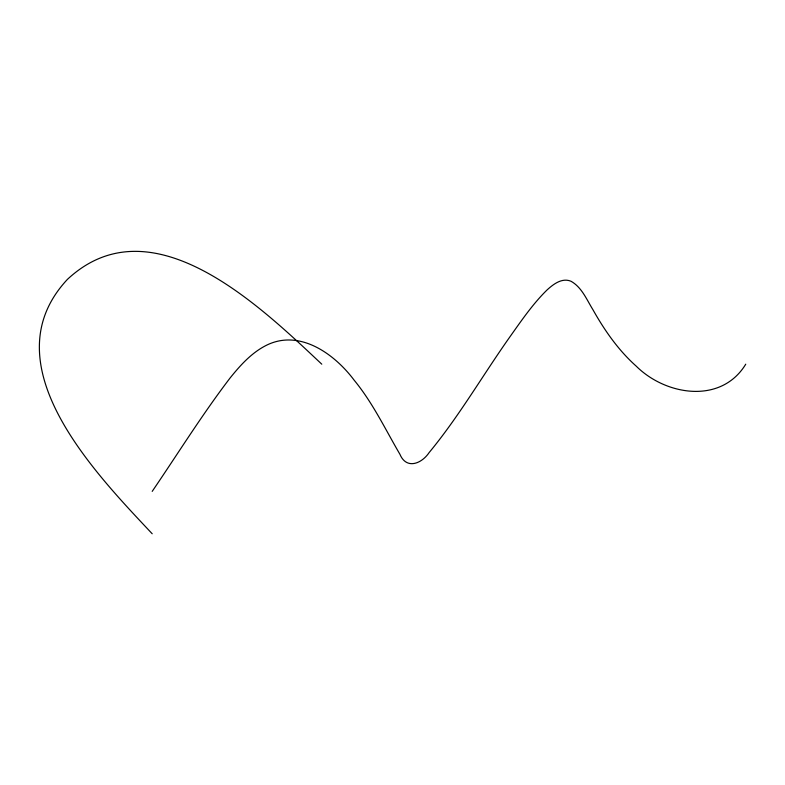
<?xml version="1.0" encoding="UTF-8"?>
<svg xmlns="http://www.w3.org/2000/svg" width="785" height="785" viewBox="0 0 785 785"><rect width="100%" height="100%" fill="white"/><g stroke="black" fill="none" stroke-linecap="round" stroke-linejoin="round"><path stroke-width="1.18" d="M152.202 491.371C178.048 453.445 202.304 414.352 230.191 377.86C240.524 365.035 251.946 352.347 266.978 345.007C300.184 328.954 334.783 354.261 354.163 380.195C372.718 402.744 385.268 429.218 399.908 454.26C406.444 469.901 421.692 463.69 429.12 452.592C459.372 415.971 483.138 374.563 510.584 335.892C521.878 319.976 533.005 303.736 546.988 290.018C553.288 284.239 562.031 277.468 571.019 281.265C581.822 287.31 586.64 299.576 592.881 309.614C604.558 330.406 618.374 350.238 636.262 366.193C665.808 395.561 721.179 404.52 745.75 364.181M321.781 364.181C260.698 306.837 151.898 200.666 67.402 279.391C-11.324 363.877 94.857 472.678 152.202 533.771"/></g></svg>
